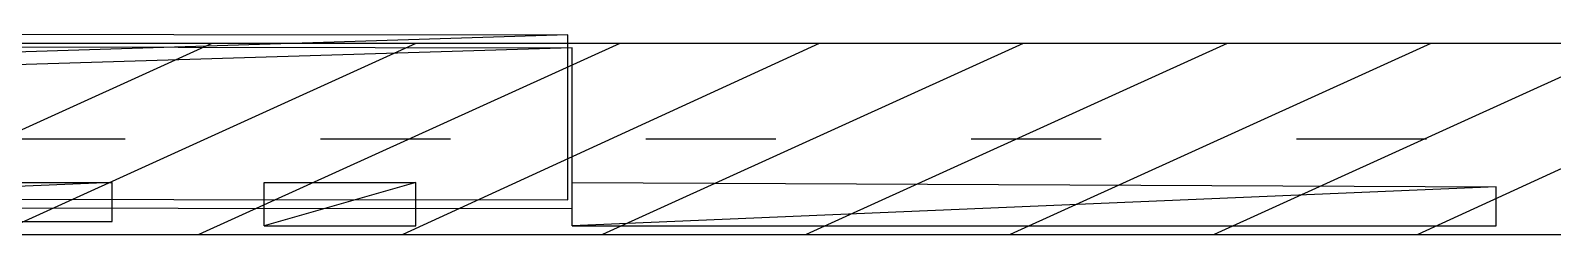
# Model space of a CAD drawing. Header units: metres. Extents: x 1 to 213, y 1 to 147.
# Drawn here: x 102.635 to 106.349, y 44.08 to 44.577 of the extents above; entities that cross this region are included whole.
import ezdxf

# ---------------------------------------------------------------- set-up
doc = ezdxf.new("R2010")
doc.units = ezdxf.units.M
doc.layers.add('00-BASE-ARQUITECTURA', color=8, linetype='Continuous')

msp = doc.modelspace()

# ---------------------------------------------------------------- linework, layer by layer
at = {"layer": '00-BASE-ARQUITECTURA'}
for points in [[(103.9459, 44.5664), (91.447, 44.1748), (91.447, 44.577), (103.9459, 44.5664)], [(103.9459, 44.1642), (103.9459, 44.5664), (91.447, 44.1748), (103.9459, 44.1642)], [(103.9565, 44.5346), (91.4576, 44.1536), (91.4576, 44.5558), (103.9565, 44.5346)], [(103.9565, 44.1431), (103.9565, 44.5346), (91.4576, 44.1536), (103.9565, 44.1431)], [(103.0781, 44.5452), (102.0515, 44.0796)], [(103.5755, 44.5452), (102.5489, 44.0796)], [(104.0729, 44.5452), (103.0463, 44.0796)], [(104.5598, 44.5452), (103.5438, 44.0796)], [(105.0572, 44.5452), (104.0306, 44.0796)], [(105.5546, 44.5452), (104.528, 44.0796)], [(106.052, 44.5452), (105.0254, 44.0796)], [(106.5494, 44.5452), (105.5228, 44.0796)], [(107.0363, 44.5452), (106.0203, 44.0796)], [(102.8664, 44.3124), (102.5489, 44.3124)], [(103.6602, 44.3124), (103.3427, 44.3124)], [(104.4539, 44.3124), (104.1364, 44.3124)], [(105.2477, 44.3124), (104.9302, 44.3124)], [(106.0414, 44.3124), (105.7239, 44.3124)], [(102.8347, 44.1113), (102.8347, 44.2066), (100.5804, 44.1113), (102.8347, 44.1113)], [(102.8347, 44.2066), (100.5804, 44.1113), (100.5804, 44.2066), (102.8347, 44.2066)], [(103.5755, 44.1007), (103.5755, 44.2066), (103.2051, 44.1007), (103.5755, 44.1007)], [(103.5755, 44.2066), (103.2051, 44.1007), (103.2051, 44.2066), (103.5755, 44.2066)], [(106.2108, 44.196), (103.9565, 44.1007), (103.9565, 44.2066), (106.2108, 44.196)], [(106.2108, 44.1007), (106.2108, 44.196), (103.9565, 44.1007), (106.2108, 44.1007)]]:
    msp.add_lwpolyline(points, dxfattribs=at)
msp.add_lwpolyline([(108.465, 44.5452), (100.6016, 44.5452), (100.6016, 44.0796), (108.465, 44.0796)], close=True, dxfattribs=at)

doc.saveas('drawing.dxf')
